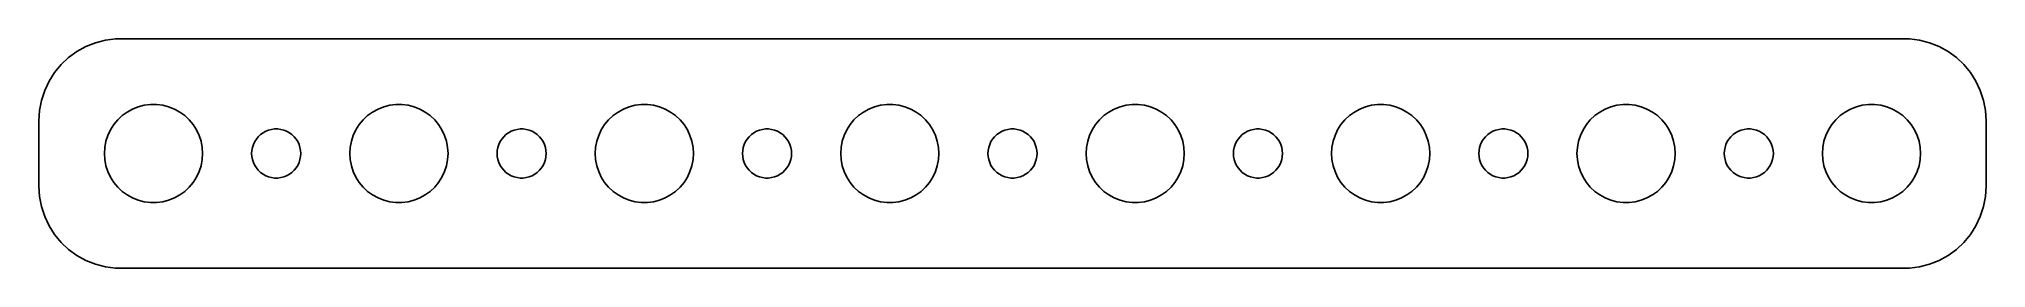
# Model space of a CAD drawing. Header units: metres. Extents: x -60 to 60, y -7 to 7.
import ezdxf

# ---------------------------------------------------------------- set-up
doc = ezdxf.new("R2010")
doc.units = ezdxf.units.M

msp = doc.modelspace()

# ---------------------------------------------------------------- linework, layer by layer
for p, q in [((-57.1791, 6.22163), (-57.6871, 5.85255)), ((-56.6289, 6.52412), (-57.1791, 6.22163)), ((-56.0451, 6.75528), (-56.6289, 6.52412)), ((-55.4369, 6.91142), (-56.0451, 6.75528)), ((-54.8139, 6.99013), (-55.4369, 6.91142)), ((54.8139, 6.99013), (-54.8139, 6.99013)), ((55.4369, 6.91142), (54.8139, 6.99013)), ((56.0451, 6.75528), (55.4369, 6.91142)), ((56.6289, 6.52412), (56.0451, 6.75528)), ((57.1791, 6.22163), (56.6289, 6.52412)), ((57.6871, 5.85255), (57.1791, 6.22163)), ((-58.5451, 4.93892), (-58.8815, 4.40877)), ((-58.1448, 5.42273), (-58.5451, 4.93892)), ((-57.6871, 5.85255), (-58.1448, 5.42273)), ((58.1448, 5.42273), (57.6871, 5.85255)), ((58.5451, 4.93892), (58.1448, 5.42273)), ((58.8815, 4.40877), (58.5451, 4.93892)), ((-59.1489, 3.84062), (-59.3429, 3.24344)), ((-58.8815, 4.40877), (-59.1489, 3.84062)), ((59.1489, 3.84062), (58.8815, 4.40877)), ((59.3429, 3.24344), (59.1489, 3.84062)), ((-59.4606, 2.62666), (-59.5, 2)), ((-59.3429, 3.24344), (-59.4606, 2.62666)), ((-54.4123, 2.31154), (-54.1075, 2.53297)), ((-54.1075, 2.53297), (-53.7773, 2.71448)), ((-53.7773, 2.71448), (-53.427, 2.85316)), ((-53.427, 2.85316), (-53.0621, 2.94685)), ((-53.0621, 2.94685), (-52.6884, 2.99408)), ((-52.6884, 2.99408), (-52.3116, 2.99408)), ((-52.3116, 2.99408), (-51.9379, 2.94685)), ((-51.9379, 2.94685), (-51.5729, 2.85316)), ((-51.5729, 2.85316), (-51.2227, 2.71448)), ((-51.2227, 2.71448), (-50.8925, 2.53297)), ((-50.8925, 2.53297), (-50.5877, 2.31154)), ((-39.4123, 2.31154), (-39.1075, 2.53297)), ((-39.1075, 2.53297), (-38.7773, 2.71448)), ((-38.7773, 2.71448), (-38.427, 2.85316)), ((-38.427, 2.85316), (-38.0621, 2.94685)), ((-38.0621, 2.94685), (-37.6884, 2.99408)), ((-37.6884, 2.99408), (-37.3116, 2.99408)), ((-37.3116, 2.99408), (-36.9379, 2.94685)), ((-36.9379, 2.94685), (-36.5729, 2.85316)), ((-36.5729, 2.85316), (-36.2227, 2.71448)), ((-36.2227, 2.71448), (-35.8925, 2.53297)), ((-35.8925, 2.53297), (-35.5877, 2.31154)), ((-24.4123, 2.31154), (-24.1075, 2.53297)), ((-24.1075, 2.53297), (-23.7773, 2.71448)), ((-23.7773, 2.71448), (-23.427, 2.85316)), ((-23.427, 2.85316), (-23.0621, 2.94685)), ((-23.0621, 2.94685), (-22.6884, 2.99408)), ((-22.6884, 2.99408), (-22.3116, 2.99408)), ((-22.3116, 2.99408), (-21.9379, 2.94685)), ((-21.9379, 2.94685), (-21.5729, 2.85316)), ((-21.5729, 2.85316), (-21.2227, 2.71448)), ((-21.2227, 2.71448), (-20.8925, 2.53297)), ((-20.8925, 2.53297), (-20.5877, 2.31154)), ((-9.41226, 2.31154), (-9.10747, 2.53297)), ((-9.10747, 2.53297), (-8.77733, 2.71448)), ((-8.77733, 2.71448), (-8.42705, 2.85316)), ((-8.42705, 2.85316), (-8.06213, 2.94685)), ((-8.06213, 2.94685), (-7.68837, 2.99408)), ((-7.68837, 2.99408), (-7.31161, 2.99408)), ((-7.31161, 2.99408), (-6.93785, 2.94685)), ((-6.93785, 2.94685), (-6.57294, 2.85316)), ((-6.57294, 2.85316), (-6.22266, 2.71448)), ((-6.22266, 2.71448), (-5.89252, 2.53297)), ((-5.89252, 2.53297), (-5.58772, 2.31154)), ((5.58772, 2.31154), (5.89252, 2.53297)), ((5.89252, 2.53297), (6.22266, 2.71448)), ((6.22266, 2.71448), (6.57294, 2.85316)), ((6.57294, 2.85316), (6.93785, 2.94685)), ((6.93785, 2.94685), (7.31161, 2.99408)), ((7.31161, 2.99408), (7.68837, 2.99408)), ((7.68837, 2.99408), (8.06213, 2.94685)), ((8.06213, 2.94685), (8.42705, 2.85316)), ((8.42705, 2.85316), (8.77733, 2.71448)), ((8.77733, 2.71448), (9.10747, 2.53297)), ((9.10747, 2.53297), (9.41226, 2.31154)), ((20.5877, 2.31154), (20.8925, 2.53297)), ((20.8925, 2.53297), (21.2227, 2.71448)), ((21.2227, 2.71448), (21.5729, 2.85316)), ((21.5729, 2.85316), (21.9379, 2.94685)), ((21.9379, 2.94685), (22.3116, 2.99408)), ((22.3116, 2.99408), (22.6884, 2.99408)), ((22.6884, 2.99408), (23.0621, 2.94685)), ((23.0621, 2.94685), (23.427, 2.85316)), ((23.427, 2.85316), (23.7773, 2.71448)), ((23.7773, 2.71448), (24.1075, 2.53297)), ((24.1075, 2.53297), (24.4123, 2.31154)), ((35.5877, 2.31154), (35.8925, 2.53297)), ((35.8925, 2.53297), (36.2227, 2.71448)), ((36.2227, 2.71448), (36.5729, 2.85316)), ((36.5729, 2.85316), (36.9379, 2.94685)), ((36.9379, 2.94685), (37.3116, 2.99408)), ((37.3116, 2.99408), (37.6884, 2.99408)), ((37.6884, 2.99408), (38.0621, 2.94685)), ((38.0621, 2.94685), (38.427, 2.85316)), ((38.427, 2.85316), (38.7773, 2.71448)), ((38.7773, 2.71448), (39.1075, 2.53297)), ((39.1075, 2.53297), (39.4123, 2.31154)), ((50.5877, 2.31154), (50.8925, 2.53297)), ((50.8925, 2.53297), (51.2227, 2.71448)), ((51.2227, 2.71448), (51.5729, 2.85316)), ((51.5729, 2.85316), (51.9379, 2.94685)), ((51.9379, 2.94685), (52.3116, 2.99408)), ((52.3116, 2.99408), (52.6884, 2.99408)), ((52.6884, 2.99408), (53.0621, 2.94685)), ((53.0621, 2.94685), (53.427, 2.85316)), ((53.427, 2.85316), (53.7773, 2.71448)), ((53.7773, 2.71448), (54.1075, 2.53297)), ((54.1075, 2.53297), (54.4123, 2.31154)), ((59.4606, 2.62666), (59.3429, 3.24344)), ((59.5, 2), (59.4606, 2.62666)), ((-59.5, 2), (-59.5, -2)), ((-55.2893, 1.10437), (-55.1289, 1.44525)), ((-55.1289, 1.44525), (-54.927, 1.76335)), ((-54.927, 1.76335), (-54.6869, 2.05363)), ((-54.6869, 2.05363), (-54.4123, 2.31154)), ((-50.5877, 2.31154), (-50.3131, 2.05363)), ((-50.3131, 2.05363), (-50.0729, 1.76335)), ((-50.0729, 1.76335), (-49.8711, 1.44525)), ((-49.8711, 1.44525), (-49.7107, 1.10437)), ((-45.9561, 1.15576), (-45.8037, 1.26648)), ((-45.8037, 1.26648), (-45.6387, 1.35724)), ((-45.6387, 1.35724), (-45.4635, 1.42657)), ((-45.4635, 1.42657), (-45.2811, 1.47342)), ((-45.2811, 1.47342), (-45.0942, 1.49704)), ((-45.0942, 1.49704), (-44.9058, 1.49704)), ((-44.9058, 1.49704), (-44.7189, 1.47342)), ((-44.7189, 1.47342), (-44.5365, 1.42657)), ((-44.5365, 1.42657), (-44.3613, 1.35724)), ((-44.3613, 1.35724), (-44.1963, 1.26648)), ((-44.1963, 1.26648), (-44.0439, 1.15576)), ((-40.2893, 1.10437), (-40.1289, 1.44525)), ((-40.1289, 1.44525), (-39.927, 1.76335)), ((-39.927, 1.76335), (-39.6869, 2.05363)), ((-39.6869, 2.05363), (-39.4123, 2.31154)), ((-35.5877, 2.31154), (-35.3131, 2.05363)), ((-35.3131, 2.05363), (-35.0729, 1.76335)), ((-35.0729, 1.76335), (-34.8711, 1.44525)), ((-34.8711, 1.44525), (-34.7107, 1.10437)), ((-30.9561, 1.15576), (-30.8037, 1.26648)), ((-30.8037, 1.26648), (-30.6387, 1.35724)), ((-30.6387, 1.35724), (-30.4635, 1.42657)), ((-30.4635, 1.42657), (-30.2811, 1.47342)), ((-30.2811, 1.47342), (-30.0942, 1.49704)), ((-30.0942, 1.49704), (-29.9058, 1.49704)), ((-29.9058, 1.49704), (-29.7189, 1.47342)), ((-29.7189, 1.47342), (-29.5365, 1.42657)), ((-29.5365, 1.42657), (-29.3613, 1.35724)), ((-29.3613, 1.35724), (-29.1963, 1.26648)), ((-29.1963, 1.26648), (-29.0439, 1.15576)), ((-25.2893, 1.10437), (-25.1289, 1.44525)), ((-25.1289, 1.44525), (-24.927, 1.76335)), ((-24.927, 1.76335), (-24.6869, 2.05363)), ((-24.6869, 2.05363), (-24.4123, 2.31154)), ((-20.5877, 2.31154), (-20.3131, 2.05363)), ((-20.3131, 2.05363), (-20.0729, 1.76335)), ((-20.0729, 1.76335), (-19.8711, 1.44525)), ((-19.8711, 1.44525), (-19.7107, 1.10437)), ((-15.9561, 1.15576), (-15.8037, 1.26648)), ((-15.8037, 1.26648), (-15.6387, 1.35724)), ((-15.6387, 1.35724), (-15.4635, 1.42657)), ((-15.4635, 1.42657), (-15.2811, 1.47342)), ((-15.2811, 1.47342), (-15.0942, 1.49704)), ((-15.0942, 1.49704), (-14.9058, 1.49704)), ((-14.9058, 1.49704), (-14.7189, 1.47342)), ((-14.7189, 1.47342), (-14.5365, 1.42657)), ((-14.5365, 1.42657), (-14.3613, 1.35724)), ((-14.3613, 1.35724), (-14.1963, 1.26648)), ((-14.1963, 1.26648), (-14.0439, 1.15576)), ((-10.2893, 1.10437), (-10.1289, 1.44525)), ((-10.1289, 1.44525), (-9.92705, 1.76335)), ((-9.92705, 1.76335), (-9.6869, 2.05363)), ((-9.6869, 2.05363), (-9.41226, 2.31154)), ((-5.58772, 2.31154), (-5.31308, 2.05363)), ((-5.31308, 2.05363), (-5.07294, 1.76335)), ((-5.07294, 1.76335), (-4.87108, 1.44525)), ((-4.87108, 1.44525), (-4.71066, 1.10437)), ((-0.956131, 1.15576), (-0.803726, 1.26648)), ((-0.803726, 1.26648), (-0.638657, 1.35724)), ((-0.638657, 1.35724), (-0.463516, 1.42657)), ((-0.463516, 1.42657), (-0.281067, 1.47342)), ((-0.281067, 1.47342), (-0.094177, 1.49704)), ((-0.094177, 1.49704), (0.094177, 1.49704)), ((0.094177, 1.49704), (0.281067, 1.47342)), ((0.281067, 1.47342), (0.463516, 1.42657)), ((0.463516, 1.42657), (0.638657, 1.35724)), ((0.638657, 1.35724), (0.803726, 1.26648)), ((0.803726, 1.26648), (0.956131, 1.15576)), ((4.71066, 1.10437), (4.87108, 1.44525)), ((4.87108, 1.44525), (5.07294, 1.76335)), ((5.07294, 1.76335), (5.31308, 2.05363)), ((5.31308, 2.05363), (5.58772, 2.31154)), ((9.41226, 2.31154), (9.6869, 2.05363)), ((9.6869, 2.05363), (9.92705, 1.76335)), ((9.92705, 1.76335), (10.1289, 1.44525)), ((10.1289, 1.44525), (10.2893, 1.10437)), ((14.0439, 1.15576), (14.1963, 1.26648)), ((14.1963, 1.26648), (14.3613, 1.35724)), ((14.3613, 1.35724), (14.5365, 1.42657)), ((14.5365, 1.42657), (14.7189, 1.47342)), ((14.7189, 1.47342), (14.9058, 1.49704)), ((14.9058, 1.49704), (15.0942, 1.49704)), ((15.0942, 1.49704), (15.2811, 1.47342)), ((15.2811, 1.47342), (15.4635, 1.42657)), ((15.4635, 1.42657), (15.6387, 1.35724)), ((15.6387, 1.35724), (15.8037, 1.26648)), ((15.8037, 1.26648), (15.9561, 1.15576)), ((19.7107, 1.10437), (19.8711, 1.44525)), ((19.8711, 1.44525), (20.0729, 1.76335)), ((20.0729, 1.76335), (20.3131, 2.05363)), ((20.3131, 2.05363), (20.5877, 2.31154)), ((24.4123, 2.31154), (24.6869, 2.05363)), ((24.6869, 2.05363), (24.927, 1.76335)), ((24.927, 1.76335), (25.1289, 1.44525)), ((25.1289, 1.44525), (25.2893, 1.10437)), ((29.0439, 1.15576), (29.1963, 1.26648)), ((29.1963, 1.26648), (29.3613, 1.35724)), ((29.3613, 1.35724), (29.5365, 1.42657)), ((29.5365, 1.42657), (29.7189, 1.47342)), ((29.7189, 1.47342), (29.9058, 1.49704)), ((29.9058, 1.49704), (30.0942, 1.49704)), ((30.0942, 1.49704), (30.2811, 1.47342)), ((30.2811, 1.47342), (30.4635, 1.42657)), ((30.4635, 1.42657), (30.6387, 1.35724)), ((30.6387, 1.35724), (30.8037, 1.26648)), ((30.8037, 1.26648), (30.9561, 1.15576)), ((34.7107, 1.10437), (34.8711, 1.44525)), ((34.8711, 1.44525), (35.0729, 1.76335)), ((35.0729, 1.76335), (35.3131, 2.05363)), ((35.3131, 2.05363), (35.5877, 2.31154)), ((39.4123, 2.31154), (39.6869, 2.05363)), ((39.6869, 2.05363), (39.927, 1.76335)), ((39.927, 1.76335), (40.1289, 1.44525)), ((40.1289, 1.44525), (40.2893, 1.10437)), ((44.0439, 1.15576), (44.1963, 1.26648)), ((44.1963, 1.26648), (44.3613, 1.35724)), ((44.3613, 1.35724), (44.5365, 1.42657)), ((44.5365, 1.42657), (44.7189, 1.47342)), ((44.7189, 1.47342), (44.9058, 1.49704)), ((44.9058, 1.49704), (45.0942, 1.49704)), ((45.0942, 1.49704), (45.2811, 1.47342)), ((45.2811, 1.47342), (45.4635, 1.42657)), ((45.4635, 1.42657), (45.6387, 1.35724)), ((45.6387, 1.35724), (45.8037, 1.26648)), ((45.8037, 1.26648), (45.9561, 1.15576)), ((49.7107, 1.10437), (49.8711, 1.44525)), ((49.8711, 1.44525), (50.0729, 1.76335)), ((50.0729, 1.76335), (50.3131, 2.05363)), ((50.3131, 2.05363), (50.5877, 2.31154)), ((54.4123, 2.31154), (54.6869, 2.05363)), ((54.6869, 2.05363), (54.927, 1.76335)), ((54.927, 1.76335), (55.1289, 1.44525)), ((55.1289, 1.44525), (55.2893, 1.10437)), ((59.5, -2), (59.5, 2)), ((-55.5, 0), (-55.4763, 0.375992)), ((-55.4763, -0.375992), (-55.5, 0)), ((-55.4763, 0.375992), (-55.4057, 0.746063)), ((-55.4057, 0.746063), (-55.2893, 1.10437)), ((-49.7107, 1.10437), (-49.5942, 0.746063)), ((-49.5942, 0.746063), (-49.5237, 0.375992)), ((-49.5237, 0.375992), (-49.5, 0)), ((-49.5, 0), (-49.5237, -0.375992)), ((-46.5, 0), (-46.4882, 0.187988)), ((-46.4882, -0.187988), (-46.5, 0)), ((-46.4882, 0.187988), (-46.4529, 0.373032)), ((-46.4529, 0.373032), (-46.3947, 0.552185)), ((-46.3947, 0.552185), (-46.3145, 0.722626)), ((-46.3145, 0.722626), (-46.2135, 0.881668)), ((-46.2135, 0.881668), (-46.0934, 1.02681)), ((-46.0934, 1.02681), (-45.9561, 1.15576)), ((-44.0439, 1.15576), (-43.9065, 1.02681)), ((-43.9065, 1.02681), (-43.7865, 0.881668)), ((-43.7865, 0.881668), (-43.6855, 0.722626)), ((-43.6855, 0.722626), (-43.6053, 0.552185)), ((-43.6053, 0.552185), (-43.5471, 0.373032)), ((-43.5471, 0.373032), (-43.5118, 0.187988)), ((-43.5118, 0.187988), (-43.5, 0)), ((-43.5, 0), (-43.5118, -0.187988)), ((-40.5, 0), (-40.4763, 0.375992)), ((-40.4763, -0.375992), (-40.5, 0)), ((-40.4763, 0.375992), (-40.4057, 0.746063)), ((-40.4057, 0.746063), (-40.2893, 1.10437)), ((-34.7107, 1.10437), (-34.5942, 0.746063)), ((-34.5942, 0.746063), (-34.5237, 0.375992)), ((-34.5237, 0.375992), (-34.5, 0)), ((-34.5, 0), (-34.5237, -0.375992)), ((-31.5, 0), (-31.4882, 0.187988)), ((-31.4882, -0.187988), (-31.5, 0)), ((-31.4882, 0.187988), (-31.4529, 0.373032)), ((-31.4529, 0.373032), (-31.3947, 0.552185)), ((-31.3947, 0.552185), (-31.3145, 0.722626)), ((-31.3145, 0.722626), (-31.2135, 0.881668)), ((-31.2135, 0.881668), (-31.0934, 1.02681)), ((-31.0934, 1.02681), (-30.9561, 1.15576)), ((-29.0439, 1.15576), (-28.9065, 1.02681)), ((-28.9065, 1.02681), (-28.7865, 0.881668)), ((-28.7865, 0.881668), (-28.6855, 0.722626)), ((-28.6855, 0.722626), (-28.6053, 0.552185)), ((-28.6053, 0.552185), (-28.5471, 0.373032)), ((-28.5471, 0.373032), (-28.5118, 0.187988)), ((-28.5118, 0.187988), (-28.5, 0)), ((-28.5, 0), (-28.5118, -0.187988)), ((-25.5, 0), (-25.4763, 0.375992)), ((-25.4763, -0.375992), (-25.5, 0)), ((-25.4763, 0.375992), (-25.4057, 0.746063)), ((-25.4057, 0.746063), (-25.2893, 1.10437)), ((-19.7107, 1.10437), (-19.5942, 0.746063)), ((-19.5942, 0.746063), (-19.5237, 0.375992)), ((-19.5237, 0.375992), (-19.5, 0)), ((-19.5, 0), (-19.5237, -0.375992)), ((-16.5, 0), (-16.4882, 0.187988)), ((-16.4882, -0.187988), (-16.5, 0)), ((-16.4882, 0.187988), (-16.4529, 0.373032)), ((-16.4529, 0.373032), (-16.3947, 0.552185)), ((-16.3947, 0.552185), (-16.3145, 0.722626)), ((-16.3145, 0.722626), (-16.2135, 0.881668)), ((-16.2135, 0.881668), (-16.0934, 1.02681)), ((-16.0934, 1.02681), (-15.9561, 1.15576)), ((-14.0439, 1.15576), (-13.9065, 1.02681)), ((-13.9065, 1.02681), (-13.7865, 0.881668)), ((-13.7865, 0.881668), (-13.6855, 0.722626)), ((-13.6855, 0.722626), (-13.6053, 0.552185)), ((-13.6053, 0.552185), (-13.5471, 0.373032)), ((-13.5471, 0.373032), (-13.5118, 0.187988)), ((-13.5118, 0.187988), (-13.5, 0)), ((-13.5, 0), (-13.5118, -0.187988)), ((-10.5, 0), (-10.4763, 0.375992)), ((-10.4763, -0.375992), (-10.5, 0)), ((-10.4763, 0.375992), (-10.4057, 0.746063)), ((-10.4057, 0.746063), (-10.2893, 1.10437)), ((-4.71066, 1.10437), (-4.59424, 0.746063)), ((-4.59424, 0.746063), (-4.52365, 0.375992)), ((-4.52365, 0.375992), (-4.5, 0)), ((-4.5, 0), (-4.52365, -0.375992)), ((-1.5, 0), (-1.48816, 0.187988)), ((-1.48816, -0.187988), (-1.5, 0)), ((-1.48816, 0.187988), (-1.45287, 0.373032)), ((-1.45287, 0.373032), (-1.39465, 0.552185)), ((-1.39465, 0.552185), (-1.31445, 0.722626)), ((-1.31445, 0.722626), (-1.21352, 0.881668)), ((-1.21352, 0.881668), (-1.09344, 1.02681)), ((-1.09344, 1.02681), (-0.956131, 1.15576)), ((0.956131, 1.15576), (1.09344, 1.02681)), ((1.09344, 1.02681), (1.21352, 0.881668)), ((1.21352, 0.881668), (1.31445, 0.722626)), ((1.31445, 0.722626), (1.39465, 0.552185)), ((1.39465, 0.552185), (1.45287, 0.373032)), ((1.45287, 0.373032), (1.48816, 0.187988)), ((1.48816, 0.187988), (1.5, 0)), ((1.5, 0), (1.48816, -0.187988)), ((4.5, 0), (4.52365, 0.375992)), ((4.52365, -0.375992), (4.5, 0)), ((4.52365, 0.375992), (4.59424, 0.746063)), ((4.59424, 0.746063), (4.71066, 1.10437)), ((10.2893, 1.10437), (10.4057, 0.746063)), ((10.4057, 0.746063), (10.4763, 0.375992)), ((10.4763, 0.375992), (10.5, 0)), ((10.5, 0), (10.4763, -0.375992)), ((13.5, 0), (13.5118, 0.187988)), ((13.5118, -0.187988), (13.5, 0)), ((13.5118, 0.187988), (13.5471, 0.373032)), ((13.5471, 0.373032), (13.6053, 0.552185)), ((13.6053, 0.552185), (13.6855, 0.722626)), ((13.6855, 0.722626), (13.7865, 0.881668)), ((13.7865, 0.881668), (13.9065, 1.02681)), ((13.9065, 1.02681), (14.0439, 1.15576)), ((15.9561, 1.15576), (16.0934, 1.02681)), ((16.0934, 1.02681), (16.2135, 0.881668)), ((16.2135, 0.881668), (16.3145, 0.722626)), ((16.3145, 0.722626), (16.3947, 0.552185)), ((16.3947, 0.552185), (16.4529, 0.373032)), ((16.4529, 0.373032), (16.4882, 0.187988)), ((16.4882, 0.187988), (16.5, 0)), ((16.5, 0), (16.4882, -0.187988)), ((19.5, 0), (19.5237, 0.375992)), ((19.5237, -0.375992), (19.5, 0)), ((19.5237, 0.375992), (19.5942, 0.746063)), ((19.5942, 0.746063), (19.7107, 1.10437)), ((25.2893, 1.10437), (25.4057, 0.746063)), ((25.4057, 0.746063), (25.4763, 0.375992)), ((25.4763, 0.375992), (25.5, 0)), ((25.5, 0), (25.4763, -0.375992)), ((28.5, 0), (28.5118, 0.187988)), ((28.5118, -0.187988), (28.5, 0)), ((28.5118, 0.187988), (28.5471, 0.373032)), ((28.5471, 0.373032), (28.6053, 0.552185)), ((28.6053, 0.552185), (28.6855, 0.722626)), ((28.6855, 0.722626), (28.7865, 0.881668)), ((28.7865, 0.881668), (28.9065, 1.02681)), ((28.9065, 1.02681), (29.0439, 1.15576)), ((30.9561, 1.15576), (31.0934, 1.02681)), ((31.0934, 1.02681), (31.2135, 0.881668)), ((31.2135, 0.881668), (31.3145, 0.722626)), ((31.3145, 0.722626), (31.3947, 0.552185)), ((31.3947, 0.552185), (31.4529, 0.373032)), ((31.4529, 0.373032), (31.4882, 0.187988)), ((31.4882, 0.187988), (31.5, 0)), ((31.5, 0), (31.4882, -0.187988)), ((34.5, 0), (34.5237, 0.375992)), ((34.5237, -0.375992), (34.5, 0)), ((34.5237, 0.375992), (34.5942, 0.746063)), ((34.5942, 0.746063), (34.7107, 1.10437)), ((40.2893, 1.10437), (40.4057, 0.746063)), ((40.4057, 0.746063), (40.4763, 0.375992)), ((40.4763, 0.375992), (40.5, 0)), ((40.5, 0), (40.4763, -0.375992)), ((43.5, 0), (43.5118, 0.187988)), ((43.5118, -0.187988), (43.5, 0)), ((43.5118, 0.187988), (43.5471, 0.373032)), ((43.5471, 0.373032), (43.6053, 0.552185)), ((43.6053, 0.552185), (43.6855, 0.722626)), ((43.6855, 0.722626), (43.7865, 0.881668)), ((43.7865, 0.881668), (43.9065, 1.02681)), ((43.9065, 1.02681), (44.0439, 1.15576)), ((45.9561, 1.15576), (46.0934, 1.02681)), ((46.0934, 1.02681), (46.2135, 0.881668)), ((46.2135, 0.881668), (46.3145, 0.722626)), ((46.3145, 0.722626), (46.3947, 0.552185)), ((46.3947, 0.552185), (46.4529, 0.373032)), ((46.4529, 0.373032), (46.4882, 0.187988)), ((46.4882, 0.187988), (46.5, 0)), ((46.5, 0), (46.4882, -0.187988)), ((49.5, 0), (49.5237, 0.375992)), ((49.5237, -0.375992), (49.5, 0)), ((49.5237, 0.375992), (49.5942, 0.746063)), ((49.5942, 0.746063), (49.7107, 1.10437)), ((55.2893, 1.10437), (55.4057, 0.746063)), ((55.4057, 0.746063), (55.4763, 0.375992)), ((55.4763, 0.375992), (55.5, 0)), ((55.5, 0), (55.4763, -0.375992)), ((-55.4057, -0.746063), (-55.4763, -0.375992)), ((-55.2893, -1.10437), (-55.4057, -0.746063)), ((-55.1289, -1.44525), (-55.2893, -1.10437)), ((-49.7107, -1.10437), (-49.8711, -1.44525)), ((-49.5942, -0.746063), (-49.7107, -1.10437)), ((-49.5237, -0.375992), (-49.5942, -0.746063)), ((-46.4529, -0.373032), (-46.4882, -0.187988)), ((-46.3947, -0.552185), (-46.4529, -0.373032)), ((-46.3145, -0.722626), (-46.3947, -0.552185)), ((-46.2135, -0.881668), (-46.3145, -0.722626)), ((-46.0934, -1.02681), (-46.2135, -0.881668)), ((-45.9561, -1.15576), (-46.0934, -1.02681)), ((-45.8037, -1.26648), (-45.9561, -1.15576)), ((-44.0439, -1.15576), (-44.1963, -1.26648)), ((-43.9065, -1.02681), (-44.0439, -1.15576)), ((-43.7865, -0.881668), (-43.9065, -1.02681)), ((-43.6855, -0.722626), (-43.7865, -0.881668)), ((-43.6053, -0.552185), (-43.6855, -0.722626)), ((-43.5471, -0.373032), (-43.6053, -0.552185)), ((-43.5118, -0.187988), (-43.5471, -0.373032)), ((-40.4057, -0.746063), (-40.4763, -0.375992)), ((-40.2893, -1.10437), (-40.4057, -0.746063)), ((-40.1289, -1.44525), (-40.2893, -1.10437)), ((-34.7107, -1.10437), (-34.8711, -1.44525)), ((-34.5942, -0.746063), (-34.7107, -1.10437)), ((-34.5237, -0.375992), (-34.5942, -0.746063)), ((-31.4529, -0.373032), (-31.4882, -0.187988)), ((-31.3947, -0.552185), (-31.4529, -0.373032)), ((-31.3145, -0.722626), (-31.3947, -0.552185)), ((-31.2135, -0.881668), (-31.3145, -0.722626)), ((-31.0934, -1.02681), (-31.2135, -0.881668)), ((-30.9561, -1.15576), (-31.0934, -1.02681)), ((-30.8037, -1.26648), (-30.9561, -1.15576)), ((-29.0439, -1.15576), (-29.1963, -1.26648)), ((-28.9065, -1.02681), (-29.0439, -1.15576)), ((-28.7865, -0.881668), (-28.9065, -1.02681)), ((-28.6855, -0.722626), (-28.7865, -0.881668)), ((-28.6053, -0.552185), (-28.6855, -0.722626)), ((-28.5471, -0.373032), (-28.6053, -0.552185)), ((-28.5118, -0.187988), (-28.5471, -0.373032)), ((-25.4057, -0.746063), (-25.4763, -0.375992)), ((-25.2893, -1.10437), (-25.4057, -0.746063)), ((-25.1289, -1.44525), (-25.2893, -1.10437)), ((-19.7107, -1.10437), (-19.8711, -1.44525)), ((-19.5942, -0.746063), (-19.7107, -1.10437)), ((-19.5237, -0.375992), (-19.5942, -0.746063)), ((-16.4529, -0.373032), (-16.4882, -0.187988)), ((-16.3947, -0.552185), (-16.4529, -0.373032)), ((-16.3145, -0.722626), (-16.3947, -0.552185)), ((-16.2135, -0.881668), (-16.3145, -0.722626)), ((-16.0934, -1.02681), (-16.2135, -0.881668)), ((-15.9561, -1.15576), (-16.0934, -1.02681)), ((-15.8037, -1.26648), (-15.9561, -1.15576)), ((-14.0439, -1.15576), (-14.1963, -1.26648)), ((-13.9065, -1.02681), (-14.0439, -1.15576)), ((-13.7865, -0.881668), (-13.9065, -1.02681)), ((-13.6855, -0.722626), (-13.7865, -0.881668)), ((-13.6053, -0.552185), (-13.6855, -0.722626)), ((-13.5471, -0.373032), (-13.6053, -0.552185)), ((-13.5118, -0.187988), (-13.5471, -0.373032)), ((-10.4057, -0.746063), (-10.4763, -0.375992)), ((-10.2893, -1.10437), (-10.4057, -0.746063)), ((-10.1289, -1.44525), (-10.2893, -1.10437)), ((-4.71066, -1.10437), (-4.87108, -1.44525)), ((-4.59424, -0.746063), (-4.71066, -1.10437)), ((-4.52365, -0.375992), (-4.59424, -0.746063)), ((-1.45287, -0.373032), (-1.48816, -0.187988)), ((-1.39465, -0.552185), (-1.45287, -0.373032)), ((-1.31445, -0.722626), (-1.39465, -0.552185)), ((-1.21352, -0.881668), (-1.31445, -0.722626)), ((-1.09344, -1.02681), (-1.21352, -0.881668)), ((-0.956131, -1.15576), (-1.09344, -1.02681)), ((-0.803726, -1.26648), (-0.956131, -1.15576)), ((0.956131, -1.15576), (0.803726, -1.26648)), ((1.09344, -1.02681), (0.956131, -1.15576)), ((1.21352, -0.881668), (1.09344, -1.02681)), ((1.31445, -0.722626), (1.21352, -0.881668)), ((1.39465, -0.552185), (1.31445, -0.722626)), ((1.45287, -0.373032), (1.39465, -0.552185)), ((1.48816, -0.187988), (1.45287, -0.373032)), ((4.59424, -0.746063), (4.52365, -0.375992)), ((4.71066, -1.10437), (4.59424, -0.746063)), ((4.87108, -1.44525), (4.71066, -1.10437)), ((10.2893, -1.10437), (10.1289, -1.44525)), ((10.4057, -0.746063), (10.2893, -1.10437)), ((10.4763, -0.375992), (10.4057, -0.746063)), ((13.5471, -0.373032), (13.5118, -0.187988)), ((13.6053, -0.552185), (13.5471, -0.373032)), ((13.6855, -0.722626), (13.6053, -0.552185)), ((13.7865, -0.881668), (13.6855, -0.722626)), ((13.9065, -1.02681), (13.7865, -0.881668)), ((14.0439, -1.15576), (13.9065, -1.02681)), ((14.1963, -1.26648), (14.0439, -1.15576)), ((15.9561, -1.15576), (15.8037, -1.26648)), ((16.0934, -1.02681), (15.9561, -1.15576)), ((16.2135, -0.881668), (16.0934, -1.02681)), ((16.3145, -0.722626), (16.2135, -0.881668)), ((16.3947, -0.552185), (16.3145, -0.722626)), ((16.4529, -0.373032), (16.3947, -0.552185)), ((16.4882, -0.187988), (16.4529, -0.373032)), ((19.5942, -0.746063), (19.5237, -0.375992)), ((19.7107, -1.10437), (19.5942, -0.746063)), ((19.8711, -1.44525), (19.7107, -1.10437)), ((25.2893, -1.10437), (25.1289, -1.44525)), ((25.4057, -0.746063), (25.2893, -1.10437)), ((25.4763, -0.375992), (25.4057, -0.746063)), ((28.5471, -0.373032), (28.5118, -0.187988)), ((28.6053, -0.552185), (28.5471, -0.373032)), ((28.6855, -0.722626), (28.6053, -0.552185)), ((28.7865, -0.881668), (28.6855, -0.722626)), ((28.9065, -1.02681), (28.7865, -0.881668)), ((29.0439, -1.15576), (28.9065, -1.02681)), ((29.1963, -1.26648), (29.0439, -1.15576)), ((30.9561, -1.15576), (30.8037, -1.26648)), ((31.0934, -1.02681), (30.9561, -1.15576)), ((31.2135, -0.881668), (31.0934, -1.02681)), ((31.3145, -0.722626), (31.2135, -0.881668)), ((31.3947, -0.552185), (31.3145, -0.722626)), ((31.4529, -0.373032), (31.3947, -0.552185)), ((31.4882, -0.187988), (31.4529, -0.373032)), ((34.5942, -0.746063), (34.5237, -0.375992)), ((34.7107, -1.10437), (34.5942, -0.746063)), ((34.8711, -1.44525), (34.7107, -1.10437)), ((40.2893, -1.10437), (40.1289, -1.44525)), ((40.4057, -0.746063), (40.2893, -1.10437)), ((40.4763, -0.375992), (40.4057, -0.746063)), ((43.5471, -0.373032), (43.5118, -0.187988)), ((43.6053, -0.552185), (43.5471, -0.373032)), ((43.6855, -0.722626), (43.6053, -0.552185)), ((43.7865, -0.881668), (43.6855, -0.722626)), ((43.9065, -1.02681), (43.7865, -0.881668)), ((44.0439, -1.15576), (43.9065, -1.02681)), ((44.1963, -1.26648), (44.0439, -1.15576)), ((45.9561, -1.15576), (45.8037, -1.26648)), ((46.0934, -1.02681), (45.9561, -1.15576)), ((46.2135, -0.881668), (46.0934, -1.02681)), ((46.3145, -0.722626), (46.2135, -0.881668)), ((46.3947, -0.552185), (46.3145, -0.722626)), ((46.4529, -0.373032), (46.3947, -0.552185)), ((46.4882, -0.187988), (46.4529, -0.373032)), ((49.5942, -0.746063), (49.5237, -0.375992)), ((49.7107, -1.10437), (49.5942, -0.746063)), ((49.8711, -1.44525), (49.7107, -1.10437)), ((55.2893, -1.10437), (55.1289, -1.44525)), ((55.4057, -0.746063), (55.2893, -1.10437)), ((55.4763, -0.375992), (55.4057, -0.746063)), ((-59.5, -2), (-59.4606, -2.62666)), ((-54.927, -1.76335), (-55.1289, -1.44525)), ((-54.6869, -2.05363), (-54.927, -1.76335)), ((-54.4123, -2.31154), (-54.6869, -2.05363)), ((-54.1075, -2.53297), (-54.4123, -2.31154)), ((-50.5877, -2.31154), (-50.8925, -2.53297)), ((-50.3131, -2.05363), (-50.5877, -2.31154)), ((-50.0729, -1.76335), (-50.3131, -2.05363)), ((-49.8711, -1.44525), (-50.0729, -1.76335)), ((-45.6387, -1.35724), (-45.8037, -1.26648)), ((-45.4635, -1.42657), (-45.6387, -1.35724)), ((-45.2811, -1.47342), (-45.4635, -1.42657)), ((-45.0942, -1.49704), (-45.2811, -1.47342)), ((-44.9058, -1.49704), (-45.0942, -1.49704)), ((-44.7189, -1.47342), (-44.9058, -1.49704)), ((-44.5365, -1.42657), (-44.7189, -1.47342)), ((-44.3613, -1.35724), (-44.5365, -1.42657)), ((-44.1963, -1.26648), (-44.3613, -1.35724)), ((-39.927, -1.76335), (-40.1289, -1.44525)), ((-39.6869, -2.05363), (-39.927, -1.76335)), ((-39.4123, -2.31154), (-39.6869, -2.05363)), ((-39.1075, -2.53297), (-39.4123, -2.31154)), ((-35.5877, -2.31154), (-35.8925, -2.53297)), ((-35.3131, -2.05363), (-35.5877, -2.31154)), ((-35.0729, -1.76335), (-35.3131, -2.05363)), ((-34.8711, -1.44525), (-35.0729, -1.76335)), ((-30.6387, -1.35724), (-30.8037, -1.26648)), ((-30.4635, -1.42657), (-30.6387, -1.35724)), ((-30.2811, -1.47342), (-30.4635, -1.42657)), ((-30.0942, -1.49704), (-30.2811, -1.47342)), ((-29.9058, -1.49704), (-30.0942, -1.49704)), ((-29.7189, -1.47342), (-29.9058, -1.49704)), ((-29.5365, -1.42657), (-29.7189, -1.47342)), ((-29.3613, -1.35724), (-29.5365, -1.42657)), ((-29.1963, -1.26648), (-29.3613, -1.35724)), ((-24.927, -1.76335), (-25.1289, -1.44525)), ((-24.6869, -2.05363), (-24.927, -1.76335)), ((-24.4123, -2.31154), (-24.6869, -2.05363)), ((-24.1075, -2.53297), (-24.4123, -2.31154)), ((-20.5877, -2.31154), (-20.8925, -2.53297)), ((-20.3131, -2.05363), (-20.5877, -2.31154)), ((-20.0729, -1.76335), (-20.3131, -2.05363)), ((-19.8711, -1.44525), (-20.0729, -1.76335)), ((-15.6387, -1.35724), (-15.8037, -1.26648)), ((-15.4635, -1.42657), (-15.6387, -1.35724)), ((-15.2811, -1.47342), (-15.4635, -1.42657)), ((-15.0942, -1.49704), (-15.2811, -1.47342)), ((-14.9058, -1.49704), (-15.0942, -1.49704)), ((-14.7189, -1.47342), (-14.9058, -1.49704)), ((-14.5365, -1.42657), (-14.7189, -1.47342)), ((-14.3613, -1.35724), (-14.5365, -1.42657)), ((-14.1963, -1.26648), (-14.3613, -1.35724)), ((-9.92705, -1.76335), (-10.1289, -1.44525)), ((-9.6869, -2.05363), (-9.92705, -1.76335)), ((-9.41226, -2.31154), (-9.6869, -2.05363)), ((-9.10747, -2.53297), (-9.41226, -2.31154)), ((-5.58772, -2.31154), (-5.89252, -2.53297)), ((-5.31308, -2.05363), (-5.58772, -2.31154)), ((-5.07294, -1.76335), (-5.31308, -2.05363)), ((-4.87108, -1.44525), (-5.07294, -1.76335)), ((-0.638657, -1.35724), (-0.803726, -1.26648)), ((-0.463516, -1.42657), (-0.638657, -1.35724)), ((-0.281067, -1.47342), (-0.463516, -1.42657)), ((-0.094177, -1.49704), (-0.281067, -1.47342)), ((0.094177, -1.49704), (-0.094177, -1.49704)), ((0.281067, -1.47342), (0.094177, -1.49704)), ((0.463516, -1.42657), (0.281067, -1.47342)), ((0.638657, -1.35724), (0.463516, -1.42657)), ((0.803726, -1.26648), (0.638657, -1.35724)), ((5.07294, -1.76335), (4.87108, -1.44525)), ((5.31308, -2.05363), (5.07294, -1.76335)), ((5.58772, -2.31154), (5.31308, -2.05363)), ((5.89252, -2.53297), (5.58772, -2.31154)), ((9.41226, -2.31154), (9.10747, -2.53297)), ((9.6869, -2.05363), (9.41226, -2.31154)), ((9.92705, -1.76335), (9.6869, -2.05363)), ((10.1289, -1.44525), (9.92705, -1.76335)), ((14.3613, -1.35724), (14.1963, -1.26648)), ((14.5365, -1.42657), (14.3613, -1.35724)), ((14.7189, -1.47342), (14.5365, -1.42657)), ((14.9058, -1.49704), (14.7189, -1.47342)), ((15.0942, -1.49704), (14.9058, -1.49704)), ((15.2811, -1.47342), (15.0942, -1.49704)), ((15.4635, -1.42657), (15.2811, -1.47342)), ((15.6387, -1.35724), (15.4635, -1.42657)), ((15.8037, -1.26648), (15.6387, -1.35724)), ((20.0729, -1.76335), (19.8711, -1.44525)), ((20.3131, -2.05363), (20.0729, -1.76335)), ((20.5877, -2.31154), (20.3131, -2.05363)), ((20.8925, -2.53297), (20.5877, -2.31154)), ((24.4123, -2.31154), (24.1075, -2.53297)), ((24.6869, -2.05363), (24.4123, -2.31154)), ((24.927, -1.76335), (24.6869, -2.05363)), ((25.1289, -1.44525), (24.927, -1.76335)), ((29.3613, -1.35724), (29.1963, -1.26648)), ((29.5365, -1.42657), (29.3613, -1.35724)), ((29.7189, -1.47342), (29.5365, -1.42657)), ((29.9058, -1.49704), (29.7189, -1.47342)), ((30.0942, -1.49704), (29.9058, -1.49704)), ((30.2811, -1.47342), (30.0942, -1.49704)), ((30.4635, -1.42657), (30.2811, -1.47342)), ((30.6387, -1.35724), (30.4635, -1.42657)), ((30.8037, -1.26648), (30.6387, -1.35724)), ((35.0729, -1.76335), (34.8711, -1.44525)), ((35.3131, -2.05363), (35.0729, -1.76335)), ((35.5877, -2.31154), (35.3131, -2.05363)), ((35.8925, -2.53297), (35.5877, -2.31154)), ((39.4123, -2.31154), (39.1075, -2.53297)), ((39.6869, -2.05363), (39.4123, -2.31154)), ((39.927, -1.76335), (39.6869, -2.05363)), ((40.1289, -1.44525), (39.927, -1.76335)), ((44.3613, -1.35724), (44.1963, -1.26648)), ((44.5365, -1.42657), (44.3613, -1.35724)), ((44.7189, -1.47342), (44.5365, -1.42657)), ((44.9058, -1.49704), (44.7189, -1.47342)), ((45.0942, -1.49704), (44.9058, -1.49704)), ((45.2811, -1.47342), (45.0942, -1.49704)), ((45.4635, -1.42657), (45.2811, -1.47342)), ((45.6387, -1.35724), (45.4635, -1.42657)), ((45.8037, -1.26648), (45.6387, -1.35724)), ((50.0729, -1.76335), (49.8711, -1.44525)), ((50.3131, -2.05363), (50.0729, -1.76335)), ((50.5877, -2.31154), (50.3131, -2.05363)), ((50.8925, -2.53297), (50.5877, -2.31154)), ((54.4123, -2.31154), (54.1075, -2.53297)), ((54.6869, -2.05363), (54.4123, -2.31154)), ((54.927, -1.76335), (54.6869, -2.05363)), ((55.1289, -1.44525), (54.927, -1.76335)), ((59.4606, -2.62666), (59.5, -2)), ((-59.4606, -2.62666), (-59.3429, -3.24344)), ((-59.3429, -3.24344), (-59.1489, -3.84062)), ((-53.7773, -2.71448), (-54.1075, -2.53297)), ((-53.427, -2.85316), (-53.7773, -2.71448)), ((-53.0621, -2.94685), (-53.427, -2.85316)), ((-52.6884, -2.99408), (-53.0621, -2.94685)), ((-52.3116, -2.99408), (-52.6884, -2.99408)), ((-51.9379, -2.94685), (-52.3116, -2.99408)), ((-51.5729, -2.85316), (-51.9379, -2.94685)), ((-51.2227, -2.71448), (-51.5729, -2.85316)), ((-50.8925, -2.53297), (-51.2227, -2.71448)), ((-38.7773, -2.71448), (-39.1075, -2.53297)), ((-38.427, -2.85316), (-38.7773, -2.71448)), ((-38.0621, -2.94685), (-38.427, -2.85316)), ((-37.6884, -2.99408), (-38.0621, -2.94685)), ((-37.3116, -2.99408), (-37.6884, -2.99408)), ((-36.9379, -2.94685), (-37.3116, -2.99408)), ((-36.5729, -2.85316), (-36.9379, -2.94685)), ((-36.2227, -2.71448), (-36.5729, -2.85316)), ((-35.8925, -2.53297), (-36.2227, -2.71448)), ((-23.7773, -2.71448), (-24.1075, -2.53297)), ((-23.427, -2.85316), (-23.7773, -2.71448)), ((-23.0621, -2.94685), (-23.427, -2.85316)), ((-22.6884, -2.99408), (-23.0621, -2.94685)), ((-22.3116, -2.99408), (-22.6884, -2.99408)), ((-21.9379, -2.94685), (-22.3116, -2.99408)), ((-21.5729, -2.85316), (-21.9379, -2.94685)), ((-21.2227, -2.71448), (-21.5729, -2.85316)), ((-20.8925, -2.53297), (-21.2227, -2.71448)), ((-8.77733, -2.71448), (-9.10747, -2.53297)), ((-8.42705, -2.85316), (-8.77733, -2.71448)), ((-8.06213, -2.94685), (-8.42705, -2.85316)), ((-7.68837, -2.99408), (-8.06213, -2.94685)), ((-7.31161, -2.99408), (-7.68837, -2.99408)), ((-6.93785, -2.94685), (-7.31161, -2.99408)), ((-6.57294, -2.85316), (-6.93785, -2.94685)), ((-6.22266, -2.71448), (-6.57294, -2.85316)), ((-5.89252, -2.53297), (-6.22266, -2.71448)), ((6.22266, -2.71448), (5.89252, -2.53297)), ((6.57294, -2.85316), (6.22266, -2.71448)), ((6.93785, -2.94685), (6.57294, -2.85316)), ((7.31161, -2.99408), (6.93785, -2.94685)), ((7.68837, -2.99408), (7.31161, -2.99408)), ((8.06213, -2.94685), (7.68837, -2.99408)), ((8.42705, -2.85316), (8.06213, -2.94685)), ((8.77733, -2.71448), (8.42705, -2.85316)), ((9.10747, -2.53297), (8.77733, -2.71448)), ((21.2227, -2.71448), (20.8925, -2.53297)), ((21.5729, -2.85316), (21.2227, -2.71448)), ((21.9379, -2.94685), (21.5729, -2.85316)), ((22.3116, -2.99408), (21.9379, -2.94685)), ((22.6884, -2.99408), (22.3116, -2.99408)), ((23.0621, -2.94685), (22.6884, -2.99408)), ((23.427, -2.85316), (23.0621, -2.94685)), ((23.7773, -2.71448), (23.427, -2.85316)), ((24.1075, -2.53297), (23.7773, -2.71448)), ((36.2227, -2.71448), (35.8925, -2.53297)), ((36.5729, -2.85316), (36.2227, -2.71448)), ((36.9379, -2.94685), (36.5729, -2.85316)), ((37.3116, -2.99408), (36.9379, -2.94685)), ((37.6884, -2.99408), (37.3116, -2.99408)), ((38.0621, -2.94685), (37.6884, -2.99408)), ((38.427, -2.85316), (38.0621, -2.94685)), ((38.7773, -2.71448), (38.427, -2.85316)), ((39.1075, -2.53297), (38.7773, -2.71448)), ((51.2227, -2.71448), (50.8925, -2.53297)), ((51.5729, -2.85316), (51.2227, -2.71448)), ((51.9379, -2.94685), (51.5729, -2.85316)), ((52.3116, -2.99408), (51.9379, -2.94685)), ((52.6884, -2.99408), (52.3116, -2.99408)), ((53.0621, -2.94685), (52.6884, -2.99408)), ((53.427, -2.85316), (53.0621, -2.94685)), ((53.7773, -2.71448), (53.427, -2.85316)), ((54.1075, -2.53297), (53.7773, -2.71448)), ((59.1489, -3.84062), (59.3429, -3.24344)), ((59.3429, -3.24344), (59.4606, -2.62666)), ((-59.1489, -3.84062), (-58.8815, -4.40877)), ((-58.8815, -4.40877), (-58.5451, -4.93892)), ((58.5451, -4.93892), (58.8815, -4.40877)), ((58.8815, -4.40877), (59.1489, -3.84062)), ((-58.5451, -4.93892), (-58.1448, -5.42273)), ((-58.1448, -5.42273), (-57.6871, -5.85255)), ((-57.6871, -5.85255), (-57.1791, -6.22163)), ((57.1791, -6.22163), (57.6871, -5.85255)), ((57.6871, -5.85255), (58.1448, -5.42273)), ((58.1448, -5.42273), (58.5451, -4.93892)), ((-57.1791, -6.22163), (-56.6289, -6.52412)), ((-56.6289, -6.52412), (-56.0451, -6.75528)), ((-56.0451, -6.75528), (-55.4369, -6.91142)), ((-55.4369, -6.91142), (-54.8139, -6.99013)), ((-54.8139, -6.99013), (54.8139, -6.99013)), ((54.8139, -6.99013), (55.4369, -6.91142)), ((55.4369, -6.91142), (56.0451, -6.75528)), ((56.0451, -6.75528), (56.6289, -6.52412)), ((56.6289, -6.52412), (57.1791, -6.22163))]:
    msp.add_line(p, q)

doc.saveas('drawing.dxf')
